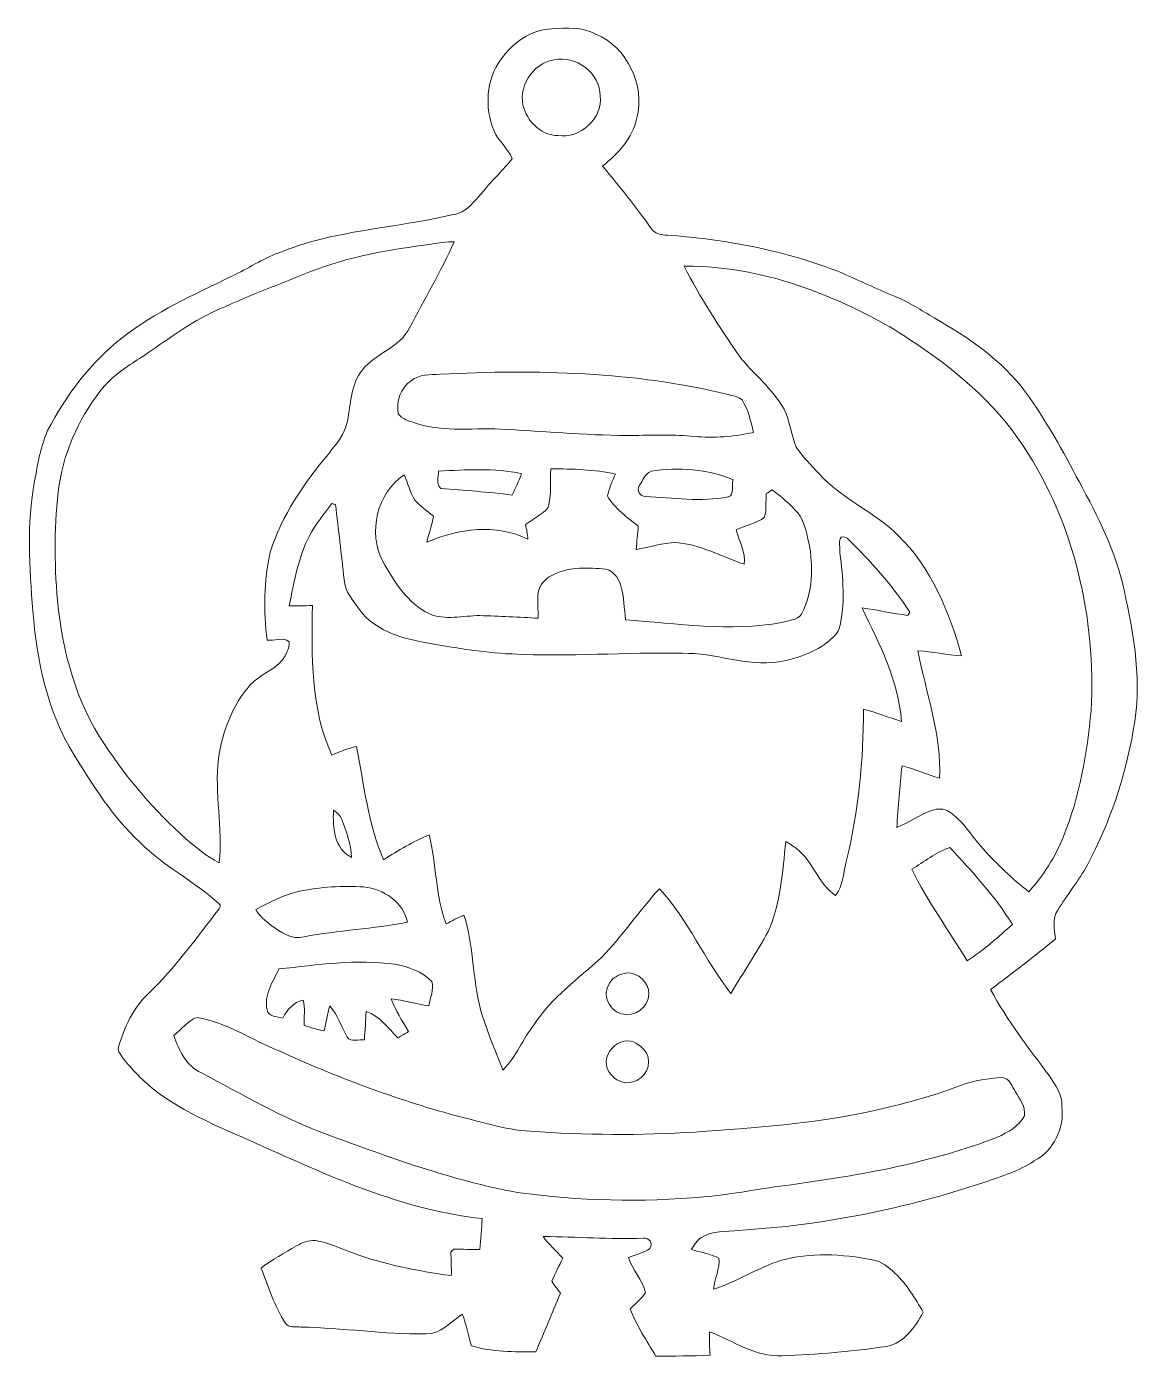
# Model space of a CAD drawing. Header units: centimetres. Extents: x -13.4 to 13.4, y -16 to 16.
import ezdxf

# ---------------------------------------------------------------- set-up
doc = ezdxf.new("R2010")
doc.units = ezdxf.units.CM
doc.header["$MEASUREMENT"] = 0
doc.layers.add('Layer 1', color=7, linetype='Continuous')

msp = doc.modelspace()

# ---------------------------------------------------------------- linework, layer by layer
at = {"layer": 'Layer 1', "color": 251, "lineweight": 9}
for points, knots in [([(-1.98604, 15.21272), (-1.70417, 15.61101), (-1.25967, 15.93557), (-0.75838, 15.95462), (-0.75838, 15.95462), (-0.40419, 15.96802), (-0.02001, 16.00577), (0.30243, 15.82409), (0.30243, 15.82409), (1.05843, 15.50024), (1.48776, 14.60418), (1.28527, 13.80832), (1.28527, 13.80832), (1.1939, 13.32183), (0.8323, 12.95389), (0.464, 12.64979), (0.464, 12.64979), (0.86652, 12.1619), (1.26974, 11.6733), (1.63205, 11.15402), (1.63205, 11.15402), (1.7146, 11.01961), (1.88287, 10.99103), (2.02857, 10.99138), (2.02857, 10.99138), (3.24424, 10.89684), (4.45815, 10.69399), (5.61597, 10.30417), (5.61597, 10.30417), (6.26684, 10.09745), (6.86974, 9.76972), (7.50192, 9.51536), (7.50192, 9.51536), (7.83635, 9.38695), (8.12986, 9.17775), (8.4403, 9.00242), (8.4403, 9.00242), (9.25804, 8.52864), (10.0712, 7.98748), (10.63882, 7.21631), (10.63882, 7.21631), (11.12953, 6.53192), (11.5444, 5.79673), (11.9321, 5.0499), (11.9321, 5.0499), (12.38083, 4.22758), (12.80805, 3.37738), (13.00737, 2.45522), (13.00737, 2.45522), (13.25325, 1.35279), (13.44834, 0.20731), (13.22997, -0.91734), (13.22997, -0.91734), (13.02959, -2.04376), (12.66976, -3.14443), (12.12472, -4.15196), (12.12472, -4.15196), (11.91975, -4.53613), (11.63647, -4.86987), (11.41528, -5.24346), (11.41528, -5.24346), (11.27029, -5.44701), (11.33167, -5.71089), (11.3613, -5.93949), (11.3613, -5.93949), (10.8459, -6.34977), (10.32943, -6.75864), (9.79815, -7.14881), (9.79815, -7.14881), (10.18938, -7.88822), (10.70267, -8.55568), (11.20749, -9.21996), (11.20749, -9.21996), (11.35531, -9.44434), (11.53029, -9.68493), (11.51441, -9.96892), (11.51441, -9.96892), (11.57474, -10.48574), (11.31086, -11.03007), (10.84731, -11.2749), (10.84731, -11.2749), (10.48218, -11.5102), (10.06661, -11.64426), (9.6588, -11.78255), (9.6588, -11.78255), (7.74745, -12.42425), (5.75355, -12.8243), (3.74025, -12.94319), (3.74025, -12.94319), (3.44074, -12.97882), (3.10913, -12.94601), (2.84102, -13.11181), (2.84102, -13.11181), (2.73236, -13.18096), (2.66886, -13.29773), (2.59513, -13.39968), (2.59513, -13.39968), (2.81456, -13.47271), (3.05057, -13.50834), (3.26117, -13.60888), (3.26117, -13.60888), (3.29328, -13.86182), (3.15005, -14.10524), (3.13488, -14.35853), (3.13488, -14.35853), (3.6898, -14.17756), (4.1858, -13.85159), (4.74072, -13.66956), (4.74072, -13.66956), (5.45792, -13.47412), (6.2238, -13.50446), (6.94664, -13.65439), (6.94664, -13.65439), (7.17242, -13.67837), (7.34458, -13.83501), (7.50439, -13.98141), (7.50439, -13.98141), (7.78026, -14.24846), (7.98205, -14.57866), (8.17607, -14.9071), (8.17607, -14.9071), (7.9891, -15.26552), (7.72452, -15.63911), (7.30436, -15.73366), (7.30436, -15.73366), (6.46828, -15.85642), (5.62373, -15.93157), (4.77918, -15.95944), (4.77918, -15.95944), (4.13994, -15.99824), (3.60901, -15.59502), (3.03681, -15.38229), (3.03681, -15.38229), (3.02481, -15.56997), (3.04139, -15.75588), (3.04951, -15.94427), (3.04951, -15.94427), (2.61453, -15.96931), (2.17885, -15.96542), (1.74388, -15.9672), (1.74388, -15.9672), (1.52269, -15.59925), (1.28068, -15.23659), (1.1304, -14.83196), (1.1304, -14.83196), (1.25599, -14.70566), (1.39533, -14.5896), (1.49905, -14.44355), (1.49905, -14.44355), (1.42955, -14.13487), (1.17449, -13.9038), (1.08771, -13.599), (1.08771, -13.599), (1.26092, -13.53197), (1.44437, -13.48117), (1.60347, -13.38275), (1.60347, -13.38275), (1.68779, -13.22788), (1.58054, -13.12734), (1.44931, -13.13157), (1.44931, -13.13157), (0.64321, -13.15803), (-0.16183, -13.10335), (-0.96757, -13.08924), (-0.96757, -13.08924), (-0.83387, -13.28221), (-0.65536, -13.43849), (-0.49344, -13.60817), (-0.49344, -13.60817), (-0.57846, -13.79514), (-0.68394, -13.97259), (-0.75414, -14.16662), (-0.75414, -14.16662), (-0.69629, -14.26963), (-0.61903, -14.36171), (-0.54706, -14.4559), (-0.54706, -14.4559), (-0.75344, -14.92192), (-0.93582, -15.39817), (-1.14467, -15.86276), (-1.14467, -15.86276), (-1.6629, -15.86876), (-2.19101, -15.86454), (-2.69371, -15.72272), (-2.69371, -15.72272), (-2.76392, -15.4659), (-2.8186, -15.20555), (-2.91103, -14.95614), (-2.91103, -14.95614), (-3.19148, -15.13429), (-3.43102, -15.44897), (-3.79121, -15.43556), (-3.79121, -15.43556), (-4.7938, -15.44614), (-5.78934, -15.28669), (-6.79158, -15.2694), (-6.79158, -15.2694), (-6.90447, -15.23801), (-7.08933, -15.30539), (-7.16623, -15.17874), (-7.16623, -15.17874), (-7.42835, -14.76775), (-7.57828, -14.30032), (-7.75325, -13.84877), (-7.75325, -13.84877), (-7.48232, -13.65015), (-7.19163, -13.48011), (-6.89812, -13.31748), (-6.89812, -13.31748), (-6.76018, -13.23811), (-6.60637, -13.17743), (-6.44339, -13.19013), (-6.44339, -13.19013), (-6.13577, -13.23105), (-5.86025, -13.37675), (-5.57062, -13.47729), (-5.57062, -13.47729), (-4.80156, -13.76798), (-3.98806, -13.91862), (-3.17667, -14.03256), (-3.17667, -14.03256), (-3.16891, -13.84418), (-3.18266, -13.65439), (-3.18796, -13.46741), (-3.18796, -13.46741), (-3.16361, -13.44272), (-3.13892, -13.41873), (-3.11458, -13.39474), (-3.11458, -13.39474), (-2.90573, -13.39509), (-2.69618, -13.40709), (-2.48699, -13.40074), (-2.48699, -13.40074), (-2.46547, -13.15309), (-2.43725, -12.90614), (-2.43583, -12.65779), (-2.43583, -12.65779), (-4.2163, -12.47117), (-5.87506, -11.74692), (-7.49079, -11.01984), (-7.49079, -11.01984), (-8.42671, -10.58734), (-9.41519, -10.23491), (-10.25092, -9.61684), (-10.25092, -9.61684), (-10.57477, -9.36708), (-10.86899, -9.07674), (-11.11276, -8.7483), (-11.11276, -8.7483), (-11.15262, -8.68586), (-11.2066, -8.61424), (-11.18437, -8.53629), (-11.18437, -8.53629), (-11.04044, -8.06462), (-10.83159, -7.58978), (-10.46188, -7.25041), (-10.46188, -7.25041), (-9.82653, -6.63023), (-9.29807, -5.91479), (-8.76361, -5.20889), (-8.76361, -5.20889), (-8.73856, -5.17819), (-8.72057, -5.12104), (-8.75761, -5.09282), (-8.75761, -5.09282), (-9.35557, -4.5506), (-10.0957, -4.18759), (-10.66473, -3.6108), (-10.66473, -3.6108), (-11.31666, -3.00791), (-11.7908, -2.24767), (-12.25646, -1.49978), (-12.25646, -1.49978), (-12.89358, -0.46297), (-13.15428, 0.75553), (-13.23895, 1.9571), (-13.23895, 1.9571), (-13.3275, 2.99321), (-13.39205, 4.04766), (-13.19838, 5.07565), (-13.19838, 5.07565), (-13.12359, 5.48629), (-13.05938, 5.90645), (-12.88617, 6.28992), (-12.88617, 6.28992), (-12.44379, 7.14011), (-11.85359, 7.92398), (-11.09653, 8.51876), (-11.09653, 8.51876), (-10.29925, 9.15235), (-9.36051, 9.55804), (-8.45493, 10.00642), (-8.45493, 10.00642), (-8.07146, 10.18069), (-7.7208, 10.422), (-7.32428, 10.5684), (-7.32428, 10.5684), (-5.99677, 11.11239), (-4.54192, 11.15155), (-3.15973, 11.48139), (-3.15973, 11.48139), (-2.80943, 11.51561), (-2.60834, 11.81971), (-2.39562, 12.05854), (-2.39562, 12.05854), (-2.17866, 12.32559), (-1.92642, 12.5623), (-1.70876, 12.82865), (-1.70876, 12.82865), (-1.816, 13.07912), (-2.04813, 13.25763), (-2.15396, 13.51163), (-2.15396, 13.51163), (-2.37939, 14.05843), (-2.33776, 14.72765), (-1.98604, 15.21272), (-1.98604, 15.21272), (-1.98604, 15.21272), (-1.98604, 15.21272), (-1.98604, 15.21272)], [0, 0, 0, 0, 0.01234568, 0.01234568, 0.01234568, 0.01234568, 0.02469136, 0.02469136, 0.02469136, 0.02469136, 0.03703704, 0.03703704, 0.03703704, 0.03703704, 0.04938272, 0.04938272, 0.04938272, 0.04938272, 0.0617284, 0.0617284, 0.0617284, 0.0617284, 0.07407407, 0.07407407, 0.07407407, 0.07407407, 0.08641975, 0.08641975, 0.08641975, 0.08641975, 0.09876543, 0.09876543, 0.09876543, 0.09876543, 0.11111111, 0.11111111, 0.11111111, 0.11111111, 0.12345679, 0.12345679, 0.12345679, 0.12345679, 0.13580247, 0.13580247, 0.13580247, 0.13580247, 0.14814815, 0.14814815, 0.14814815, 0.14814815, 0.16049383, 0.16049383, 0.16049383, 0.16049383, 0.17283951, 0.17283951, 0.17283951, 0.17283951, 0.18518519, 0.18518519, 0.18518519, 0.18518519, 0.19753086, 0.19753086, 0.19753086, 0.19753086, 0.20987654, 0.20987654, 0.20987654, 0.20987654, 0.22222222, 0.22222222, 0.22222222, 0.22222222, 0.2345679, 0.2345679, 0.2345679, 0.2345679, 0.24691358, 0.24691358, 0.24691358, 0.24691358, 0.25925926, 0.25925926, 0.25925926, 0.25925926, 0.27160494, 0.27160494, 0.27160494, 0.27160494, 0.28395062, 0.28395062, 0.28395062, 0.28395062, 0.2962963, 0.2962963, 0.2962963, 0.2962963, 0.30864198, 0.30864198, 0.30864198, 0.30864198, 0.32098765, 0.32098765, 0.32098765, 0.32098765, 0.33333333, 0.33333333, 0.33333333, 0.33333333, 0.34567901, 0.34567901, 0.34567901, 0.34567901, 0.35802469, 0.35802469, 0.35802469, 0.35802469, 0.37037037, 0.37037037, 0.37037037, 0.37037037, 0.38271605, 0.38271605, 0.38271605, 0.38271605, 0.39506173, 0.39506173, 0.39506173, 0.39506173, 0.40740741, 0.40740741, 0.40740741, 0.40740741, 0.41975309, 0.41975309, 0.41975309, 0.41975309, 0.43209877, 0.43209877, 0.43209877, 0.43209877, 0.44444444, 0.44444444, 0.44444444, 0.44444444, 0.45679012, 0.45679012, 0.45679012, 0.45679012, 0.4691358, 0.4691358, 0.4691358, 0.4691358, 0.48148148, 0.48148148, 0.48148148, 0.48148148, 0.49382716, 0.49382716, 0.49382716, 0.49382716, 0.50617284, 0.50617284, 0.50617284, 0.50617284, 0.51851852, 0.51851852, 0.51851852, 0.51851852, 0.5308642, 0.5308642, 0.5308642, 0.5308642, 0.54320988, 0.54320988, 0.54320988, 0.54320988, 0.55555556, 0.55555556, 0.55555556, 0.55555556, 0.56790123, 0.56790123, 0.56790123, 0.56790123, 0.58024691, 0.58024691, 0.58024691, 0.58024691, 0.59259259, 0.59259259, 0.59259259, 0.59259259, 0.60493827, 0.60493827, 0.60493827, 0.60493827, 0.61728395, 0.61728395, 0.61728395, 0.61728395, 0.62962963, 0.62962963, 0.62962963, 0.62962963, 0.64197531, 0.64197531, 0.64197531, 0.64197531, 0.65432099, 0.65432099, 0.65432099, 0.65432099, 0.66666667, 0.66666667, 0.66666667, 0.66666667, 0.67901235, 0.67901235, 0.67901235, 0.67901235, 0.69135802, 0.69135802, 0.69135802, 0.69135802, 0.7037037, 0.7037037, 0.7037037, 0.7037037, 0.71604938, 0.71604938, 0.71604938, 0.71604938, 0.72839506, 0.72839506, 0.72839506, 0.72839506, 0.74074074, 0.74074074, 0.74074074, 0.74074074, 0.75308642, 0.75308642, 0.75308642, 0.75308642, 0.7654321, 0.7654321, 0.7654321, 0.7654321, 0.77777778, 0.77777778, 0.77777778, 0.77777778, 0.79012346, 0.79012346, 0.79012346, 0.79012346, 0.80246914, 0.80246914, 0.80246914, 0.80246914, 0.81481481, 0.81481481, 0.81481481, 0.81481481, 0.82716049, 0.82716049, 0.82716049, 0.82716049, 0.83950617, 0.83950617, 0.83950617, 0.83950617, 0.85185185, 0.85185185, 0.85185185, 0.85185185, 0.86419753, 0.86419753, 0.86419753, 0.86419753, 0.87654321, 0.87654321, 0.87654321, 0.87654321, 0.88888889, 0.88888889, 0.88888889, 0.88888889, 0.90123457, 0.90123457, 0.90123457, 0.90123457, 0.91358025, 0.91358025, 0.91358025, 0.91358025, 0.92592593, 0.92592593, 0.92592593, 0.92592593, 0.9382716, 0.9382716, 0.9382716, 0.9382716, 0.95061728, 0.95061728, 0.95061728, 0.95061728, 0.96296296, 0.96296296, 0.96296296, 0.96296296, 0.97530864, 0.97530864, 0.97530864, 0.97530864, 1, 1, 1, 1]), ([(-0.70863, 15.20355), (-1.22933, 15.12735), (-1.59763, 14.52728), (-1.42689, 14.02457), (-1.42689, 14.02457), (-1.30342, 13.69049), (-0.99403, 13.38145), (-0.61691, 13.3878), (-0.61691, 13.3878), (-0.08669, 13.30032), (0.47811, 13.79385), (0.40297, 14.33713), (0.40297, 14.33713), (0.40579, 14.88429), (-0.17523, 15.33373), (-0.70863, 15.20355), (-0.70863, 15.20355), (-0.70863, 15.20355), (-0.70863, 15.20355), (-0.70863, 15.20355)], [0, 0, 0, 0, 0.16666667, 0.16666667, 0.16666667, 0.16666667, 0.33333333, 0.33333333, 0.33333333, 0.33333333, 0.5, 0.5, 0.5, 0.5, 0.66666667, 0.66666667, 0.66666667, 0.66666667, 1, 1, 1, 1]), ([(-3.6508, 10.7769), (-4.64422, 10.64108), (-5.64682, 10.48303), (-6.58238, 10.10662), (-6.58238, 10.10662), (-7.41917, 9.75984), (-8.27572, 9.45856), (-9.0864, 9.0518), (-9.0864, 9.0518), (-9.6512, 8.76818), (-10.14368, 8.36601), (-10.67425, 8.02664), (-10.67425, 8.02664), (-10.97623, 7.82979), (-11.28597, 7.63294), (-11.52304, 7.35707), (-11.52304, 7.35707), (-12.0896, 6.68397), (-12.47095, 5.85882), (-12.60924, 4.98957), (-12.60924, 4.98957), (-12.73024, 4.06565), (-12.73165, 3.12973), (-12.64946, 2.20263), (-12.64946, 2.20263), (-12.53304, 0.98871), (-12.20672, -0.23401), (-11.5181, -1.25425), (-11.5181, -1.25425), (-10.96424, -2.09033), (-10.30913, -2.8608), (-9.55948, -3.5279), (-9.55948, -3.5279), (-9.30689, -3.73604), (-9.05677, -3.95476), (-8.7629, -4.10293), (-8.7629, -4.10293), (-8.66307, -3.26931), (-8.88108, -2.4357), (-8.77525, -1.60209), (-8.77525, -1.60209), (-8.68494, -0.9558), (-8.4447, -0.31727), (-8.01113, 0.17803), (-8.01113, 0.17803), (-7.78395, 0.41686), (-7.44845, 0.52058), (-7.23467, 0.77634), (-7.23467, 0.77634), (-7.15212, 0.90581), (-7.0671, 1.0508), (-7.07416, 1.20991), (-7.07416, 1.20991), (-7.22021, 1.33797), (-7.43822, 1.22754), (-7.6072, 1.25294), (-7.6072, 1.25294), (-7.69822, 1.95569), (-7.68623, 2.67641), (-7.53171, 3.36927), (-7.53171, 3.36927), (-7.25478, 4.25474), (-6.7108, 5.02662), (-6.12554, 5.73535), (-6.12554, 5.73535), (-5.94033, 5.9703), (-5.72513, 6.2123), (-5.6768, 6.51852), (-5.6768, 6.51852), (-5.58402, 6.93303), (-5.60166, 7.40363), (-5.31591, 7.74795), (-5.31591, 7.74795), (-4.99735, 8.15364), (-4.41245, 8.27993), (-4.17997, 8.76323), (-4.17997, 8.76323), (-3.82331, 9.45222), (-3.42185, 10.11897), (-3.10788, 10.82981), (-3.10788, 10.82981), (-3.29061, 10.83228), (-3.47088, 10.80124), (-3.6508, 10.7769), (-3.6508, 10.7769), (-3.6508, 10.7769), (-3.6508, 10.7769), (-3.6508, 10.7769)], [0, 0, 0, 0, 0.04347826, 0.04347826, 0.04347826, 0.04347826, 0.08695652, 0.08695652, 0.08695652, 0.08695652, 0.13043478, 0.13043478, 0.13043478, 0.13043478, 0.17391304, 0.17391304, 0.17391304, 0.17391304, 0.2173913, 0.2173913, 0.2173913, 0.2173913, 0.26086957, 0.26086957, 0.26086957, 0.26086957, 0.30434783, 0.30434783, 0.30434783, 0.30434783, 0.34782609, 0.34782609, 0.34782609, 0.34782609, 0.39130435, 0.39130435, 0.39130435, 0.39130435, 0.43478261, 0.43478261, 0.43478261, 0.43478261, 0.47826087, 0.47826087, 0.47826087, 0.47826087, 0.52173913, 0.52173913, 0.52173913, 0.52173913, 0.56521739, 0.56521739, 0.56521739, 0.56521739, 0.60869565, 0.60869565, 0.60869565, 0.60869565, 0.65217391, 0.65217391, 0.65217391, 0.65217391, 0.69565217, 0.69565217, 0.69565217, 0.69565217, 0.73913043, 0.73913043, 0.73913043, 0.73913043, 0.7826087, 0.7826087, 0.7826087, 0.7826087, 0.82608696, 0.82608696, 0.82608696, 0.82608696, 0.86956522, 0.86956522, 0.86956522, 0.86956522, 0.91304348, 0.91304348, 0.91304348, 0.91304348, 1, 1, 1, 1]), ([(2.42685, 10.24455), (2.8075, 9.49066), (3.27282, 8.78228), (3.74695, 8.0845), (3.74695, 8.0845), (4.09549, 7.64776), (4.5541, 7.29745), (4.82751, 6.8018), (4.82751, 6.8018), (4.97074, 6.51393), (5.00213, 6.18585), (5.11996, 5.88881), (5.11996, 5.88881), (5.27977, 5.65562), (5.4865, 5.45912), (5.67206, 5.24675), (5.67206, 5.24675), (6.21886, 4.64491), (7.00556, 4.33941), (7.57635, 3.76473), (7.57635, 3.76473), (8.37187, 2.98897), (8.80614, 1.92817), (9.09718, 0.87441), (9.09718, 0.87441), (8.7451, 0.8857), (8.40185, 0.98801), (8.04907, 0.99118), (8.04907, 0.99118), (8.24134, -0.02411), (8.62728, -1.02388), (8.56554, -2.07234), (8.56554, -2.07234), (8.26145, -1.98485), (7.97358, -1.85044), (7.66737, -1.7693), (7.66737, -1.7693), (7.60951, -2.26319), (7.57953, -2.7599), (7.53825, -3.25556), (7.53825, -3.25556), (7.83212, -3.14443), (8.08612, -2.95005), (8.38351, -2.84563), (8.38351, -2.84563), (8.51615, -2.79271), (8.67984, -2.79448), (8.80049, -2.87703), (8.80049, -2.87703), (9.14445, -3.09822), (9.33883, -3.46758), (9.60976, -3.76214), (9.60976, -3.76214), (9.94914, -4.13679), (10.31708, -4.48675), (10.71572, -4.79825), (10.71572, -4.79825), (11.06991, -4.4116), (11.35072, -3.96005), (11.54722, -3.47463), (11.54722, -3.47463), (11.93915, -2.50908), (12.12225, -1.47262), (12.21362, -0.43863), (12.21362, -0.43863), (12.33215, 1.77648), (11.81956, 4.06283), (10.58025, 5.92056), (10.58025, 5.92056), (9.88775, 6.97572), (8.89821, 7.80016), (7.8494, 8.48348), (7.8494, 8.48348), (7.22534, 8.90012), (6.55294, 9.23949), (5.85974, 9.52489), (5.85974, 9.52489), (4.77389, 9.97574), (3.60619, 10.2502), (2.42685, 10.24455), (2.42685, 10.24455), (2.42685, 10.24455), (2.42685, 10.24455), (2.42685, 10.24455)], [0, 0, 0, 0, 0.04545455, 0.04545455, 0.04545455, 0.04545455, 0.09090909, 0.09090909, 0.09090909, 0.09090909, 0.13636364, 0.13636364, 0.13636364, 0.13636364, 0.18181818, 0.18181818, 0.18181818, 0.18181818, 0.22727273, 0.22727273, 0.22727273, 0.22727273, 0.27272727, 0.27272727, 0.27272727, 0.27272727, 0.31818182, 0.31818182, 0.31818182, 0.31818182, 0.36363636, 0.36363636, 0.36363636, 0.36363636, 0.40909091, 0.40909091, 0.40909091, 0.40909091, 0.45454545, 0.45454545, 0.45454545, 0.45454545, 0.5, 0.5, 0.5, 0.5, 0.54545455, 0.54545455, 0.54545455, 0.54545455, 0.59090909, 0.59090909, 0.59090909, 0.59090909, 0.63636364, 0.63636364, 0.63636364, 0.63636364, 0.68181818, 0.68181818, 0.68181818, 0.68181818, 0.72727273, 0.72727273, 0.72727273, 0.72727273, 0.77272727, 0.77272727, 0.77272727, 0.77272727, 0.81818182, 0.81818182, 0.81818182, 0.81818182, 0.86363636, 0.86363636, 0.86363636, 0.86363636, 0.90909091, 0.90909091, 0.90909091, 0.90909091, 1, 1, 1, 1]), ([(-3.44548, 7.64846), (-3.68114, 7.62412), (-3.94608, 7.65023), (-4.14257, 7.48971), (-4.14257, 7.48971), (-4.39728, 7.32426), (-4.49817, 6.98665), (-4.45513, 6.69667), (-4.45513, 6.69667), (-4.36024, 6.56085), (-4.18702, 6.51957), (-4.03921, 6.47124), (-4.03921, 6.47124), (-3.33401, 6.23806), (-2.58012, 6.36894), (-1.8534, 6.31814), (-1.8534, 6.31814), (-0.81941, 6.26205), (0.21353, 6.16503), (1.25034, 6.17315), (1.25034, 6.17315), (1.72095, 6.19079), (2.19261, 6.18867), (2.66286, 6.15198), (2.66286, 6.15198), (3.13947, 6.10188), (3.62277, 6.14528), (4.08985, 6.24829), (4.08985, 6.24829), (4.02423, 6.51534), (3.97273, 6.79439), (3.81751, 7.02687), (3.81751, 7.02687), (3.73249, 7.11436), (3.59843, 7.1193), (3.48766, 7.1574), (3.48766, 7.1574), (1.22494, 7.71337), (-1.1295, 7.75853), (-3.44548, 7.64846), (-3.44548, 7.64846), (-3.44548, 7.64846), (-3.44548, 7.64846), (-3.44548, 7.64846)], [0, 0, 0, 0, 0.08333333, 0.08333333, 0.08333333, 0.08333333, 0.16666667, 0.16666667, 0.16666667, 0.16666667, 0.25, 0.25, 0.25, 0.25, 0.33333333, 0.33333333, 0.33333333, 0.33333333, 0.41666667, 0.41666667, 0.41666667, 0.41666667, 0.5, 0.5, 0.5, 0.5, 0.58333333, 0.58333333, 0.58333333, 0.58333333, 0.66666667, 0.66666667, 0.66666667, 0.66666667, 0.75, 0.75, 0.75, 0.75, 0.83333333, 0.83333333, 0.83333333, 0.83333333, 1, 1, 1, 1]), ([(-0.78272, 5.36987), (-0.80812, 5.0619), (-0.75696, 4.7384), (-0.84622, 4.43924), (-0.84622, 4.43924), (-0.99791, 4.27026), (-1.20393, 4.16161), (-1.3902, 4.03567), (-1.3902, 4.03567), (-1.36339, 3.91784), (-1.34222, 3.79895), (-1.33552, 3.67795), (-1.33552, 3.67795), (-2.09576, 4.06318), (-3.00875, 3.93054), (-3.76722, 3.60775), (-3.76722, 3.60775), (-3.71324, 3.81624), (-3.64269, 4.0205), (-3.60741, 4.23357), (-3.60741, 4.23357), (-3.7591, 4.3581), (-3.92244, 4.4731), (-4.05367, 4.61951), (-4.05367, 4.61951), (-4.16797, 4.80824), (-4.22406, 5.02521), (-4.30908, 5.2277), (-4.30908, 5.2277), (-4.96066, 4.78743), (-5.18962, 3.84023), (-4.82661, 3.1449), (-4.82661, 3.1449), (-4.55074, 2.65982), (-4.23359, 2.15042), (-3.71924, 1.88937), (-3.71924, 1.88937), (-3.32801, 1.71298), (-2.89621, 1.84245), (-2.48805, 1.84139), (-2.48805, 1.84139), (-2.01956, 1.82834), (-1.55142, 1.80152), (-1.08328, 1.77859), (-1.08328, 1.77859), (-1.0921, 1.98285), (-1.10692, 2.18817), (-1.08928, 2.39243), (-1.08928, 2.39243), (-1.05577, 2.57129), (-0.92665, 2.73073), (-0.76049, 2.80447), (-0.76049, 2.80447), (-0.39008, 3.00979), (0.04807, 3.00344), (0.45694, 2.96287), (0.45694, 2.96287), (0.69613, 2.97804), (0.83794, 2.75685), (0.90356, 2.55929), (0.90356, 2.55929), (0.97976, 2.29187), (0.9847, 2.01143), (1.01327, 1.73626), (1.01327, 1.73626), (2.26352, 1.66147), (3.52999, 1.43993), (4.77565, 1.67699), (4.77565, 1.67699), (4.92946, 1.73026), (5.15065, 1.71545), (5.2452, 1.87667), (5.2452, 1.87667), (5.53306, 2.39454), (5.53024, 3.02143), (5.42758, 3.59011), (5.42758, 3.59011), (5.36232, 3.83529), (5.3221, 4.10587), (5.15912, 4.31048), (5.15912, 4.31048), (4.97426, 4.51721), (4.76754, 4.70383), (4.54105, 4.86363), (4.54105, 4.86363), (4.49449, 4.83435), (4.44792, 4.80472), (4.4017, 4.77544), (4.4017, 4.77544), (4.3816, 4.58881), (4.41476, 4.38104), (4.35972, 4.20465), (4.35972, 4.20465), (4.16076, 4.05577), (3.90041, 4.01556), (3.68027, 3.90196), (3.68027, 3.90196), (3.74166, 3.62962), (3.91099, 3.36257), (3.86866, 3.07787), (3.86866, 3.07787), (3.32785, 3.25673), (2.81456, 3.55483), (2.23459, 3.59752), (2.23459, 3.59752), (1.90686, 3.59364), (1.59606, 3.48004), (1.27468, 3.43171), (1.27468, 3.43171), (1.28421, 3.62009), (1.30679, 3.80742), (1.32125, 3.9951), (1.32125, 3.9951), (1.05067, 4.20817), (0.76069, 4.41067), (0.58183, 4.713), (0.58183, 4.713), (0.60511, 4.90103), (0.70459, 5.06895), (0.77092, 5.24428), (0.77092, 5.24428), (0.26151, 5.35682), (-0.26343, 5.37022), (-0.78272, 5.36987), (-0.78272, 5.36987), (-0.78272, 5.36987), (-0.78272, 5.36987), (-0.78272, 5.36987)], [0, 0, 0, 0, 0.03030303, 0.03030303, 0.03030303, 0.03030303, 0.06060606, 0.06060606, 0.06060606, 0.06060606, 0.09090909, 0.09090909, 0.09090909, 0.09090909, 0.12121212, 0.12121212, 0.12121212, 0.12121212, 0.15151515, 0.15151515, 0.15151515, 0.15151515, 0.18181818, 0.18181818, 0.18181818, 0.18181818, 0.21212121, 0.21212121, 0.21212121, 0.21212121, 0.24242424, 0.24242424, 0.24242424, 0.24242424, 0.27272727, 0.27272727, 0.27272727, 0.27272727, 0.3030303, 0.3030303, 0.3030303, 0.3030303, 0.33333333, 0.33333333, 0.33333333, 0.33333333, 0.36363636, 0.36363636, 0.36363636, 0.36363636, 0.39393939, 0.39393939, 0.39393939, 0.39393939, 0.42424242, 0.42424242, 0.42424242, 0.42424242, 0.45454545, 0.45454545, 0.45454545, 0.45454545, 0.48484848, 0.48484848, 0.48484848, 0.48484848, 0.51515152, 0.51515152, 0.51515152, 0.51515152, 0.54545455, 0.54545455, 0.54545455, 0.54545455, 0.57575758, 0.57575758, 0.57575758, 0.57575758, 0.60606061, 0.60606061, 0.60606061, 0.60606061, 0.63636364, 0.63636364, 0.63636364, 0.63636364, 0.66666667, 0.66666667, 0.66666667, 0.66666667, 0.6969697, 0.6969697, 0.6969697, 0.6969697, 0.72727273, 0.72727273, 0.72727273, 0.72727273, 0.75757576, 0.75757576, 0.75757576, 0.75757576, 0.78787879, 0.78787879, 0.78787879, 0.78787879, 0.81818182, 0.81818182, 0.81818182, 0.81818182, 0.84848485, 0.84848485, 0.84848485, 0.84848485, 0.87878788, 0.87878788, 0.87878788, 0.87878788, 0.90909091, 0.90909091, 0.90909091, 0.90909091, 0.93939394, 0.93939394, 0.93939394, 0.93939394, 1, 1, 1, 1]), ([(-3.48464, 5.31448), (-3.48535, 5.18114), (-3.54461, 5.0005), (-3.42855, 4.90138), (-3.42855, 4.90138), (-2.85811, 4.83894), (-2.28026, 4.82764), (-1.71123, 4.73699), (-1.71123, 4.73699), (-1.63256, 4.90773), (-1.55424, 5.07883), (-1.48545, 5.25381), (-1.48545, 5.25381), (-2.14126, 5.39845), (-2.82036, 5.34587), (-3.48464, 5.31448), (-3.48464, 5.31448), (-3.48464, 5.31448), (-3.48464, 5.31448), (-3.48464, 5.31448)], [0, 0, 0, 0, 0.16666667, 0.16666667, 0.16666667, 0.16666667, 0.33333333, 0.33333333, 0.33333333, 0.33333333, 0.5, 0.5, 0.5, 0.5, 0.66666667, 0.66666667, 0.66666667, 0.66666667, 1, 1, 1, 1]), ([(1.62852, 5.31483), (1.48811, 5.24886), (1.42885, 5.08482), (1.34559, 4.96524), (1.34559, 4.96524), (1.27997, 4.85692), (1.36147, 4.69183), (1.49658, 4.70735), (1.49658, 4.70735), (2.15698, 4.67348), (2.83008, 4.56483), (3.48554, 4.69959), (3.48554, 4.69959), (3.65699, 4.74228), (3.54163, 4.99309), (3.60795, 5.10352), (3.60795, 5.10352), (2.98742, 5.37163), (2.29033, 5.41538), (1.62852, 5.31483), (1.62852, 5.31483), (1.62852, 5.31483), (1.62852, 5.31483), (1.62852, 5.31483)], [0, 0, 0, 0, 0.14285714, 0.14285714, 0.14285714, 0.14285714, 0.28571429, 0.28571429, 0.28571429, 0.28571429, 0.42857143, 0.42857143, 0.42857143, 0.42857143, 0.57142857, 0.57142857, 0.57142857, 0.57142857, 0.71428571, 0.71428571, 0.71428571, 0.71428571, 1, 1, 1, 1]), ([(-6.04757, 4.53344), (-6.24407, 4.28896), (-6.43492, 4.03778), (-6.58768, 3.76297), (-6.58768, 3.76297), (-6.85649, 3.23839), (-6.95739, 2.65101), (-7.07521, 2.07916), (-7.07521, 2.07916), (-6.88965, 2.07457), (-6.70445, 2.07951), (-6.51888, 2.08128), (-6.51888, 2.08128), (-6.5337, 0.87724), (-6.56369, -0.39206), (-6.05216, -1.51283), (-6.05216, -1.51283), (-5.85778, -1.43522), (-5.66551, -1.34914), (-5.45949, -1.3054), (-5.45949, -1.3054), (-5.2757, -2.2198), (-5.17762, -3.16454), (-4.8058, -4.02884), (-4.8058, -4.02884), (-4.44773, -3.81365), (-4.0953, -3.58611), (-3.70513, -3.43124), (-3.70513, -3.43124), (-3.53297, -4.13644), (-3.55978, -4.88892), (-3.29943, -5.57295), (-3.29943, -5.57295), (-3.15832, -5.49922), (-3.01827, -5.42267), (-2.87151, -5.36058), (-2.87151, -5.36058), (-2.63268, -6.09612), (-2.66831, -6.88317), (-2.47393, -7.62788), (-2.47393, -7.62788), (-2.3293, -8.12671), (-2.12468, -8.60472), (-1.93489, -9.08731), (-1.93489, -9.08731), (-1.61563, -8.77758), (-1.46287, -8.3352), (-1.18065, -7.9937), (-1.18065, -7.9937), (-0.7619, -7.33931), (-0.11808, -6.89128), (0.44319, -6.3727), (0.44319, -6.3727), (0.94625, -5.86047), (1.34383, -5.25686), (1.82995, -4.72945), (1.82995, -4.72945), (2.52563, -5.47911), (2.91969, -6.44643), (3.54869, -7.24406), (3.54869, -7.24406), (3.84291, -6.74523), (4.17734, -6.26934), (4.44439, -5.75499), (4.44439, -5.75499), (4.74884, -5.07412), (4.78905, -4.31953), (4.87125, -3.58928), (4.87125, -3.58928), (4.95945, -3.64361), (5.04658, -3.6997), (5.1309, -3.76179), (5.1309, -3.76179), (5.52389, -4.06588), (5.64983, -4.61022), (6.0654, -4.89032), (6.0654, -4.89032), (6.25485, -4.65044), (6.25202, -4.32517), (6.33316, -4.0419), (6.33316, -4.0419), (6.61997, -2.85304), (6.74274, -1.62996), (6.73674, -0.40793), (6.73674, -0.40793), (7.04965, -0.48413), (7.34599, -0.61184), (7.65432, -0.70215), (7.65432, -0.70215), (7.5767, 0.27328), (7.12727, 1.16193), (6.70393, 2.0273), (6.70393, 2.0273), (7.07364, 1.97827), (7.43736, 1.89254), (7.80707, 1.84386), (7.80707, 1.84386), (7.81906, 1.86326), (7.84305, 1.90171), (7.85505, 1.92076), (7.85505, 1.92076), (7.43489, 2.57834), (6.89972, 3.15478), (6.34974, 3.703), (6.34974, 3.703), (6.0707, 3.84658), (6.1857, 3.47157), (6.173, 3.34669), (6.173, 3.34669), (6.24603, 2.74379), (6.30776, 2.12467), (6.15713, 1.52812), (6.15713, 1.52812), (6.13243, 1.44592), (6.06964, 1.38313), (6.01002, 1.32492), (6.01002, 1.32492), (5.66077, 0.98025), (5.17852, 0.81232), (4.70404, 0.72801), (4.70404, 0.72801), (3.91805, 0.61195), (3.16346, 0.95449), (2.38099, 0.93368), (2.38099, 0.93368), (1.01433, 0.96614), (-0.35162, 0.84549), (-1.71793, 0.91816), (-1.71793, 0.91816), (-2.45383, 0.95097), (-3.17949, 1.08396), (-3.9041, 1.20849), (-3.9041, 1.20849), (-4.44314, 1.32139), (-5.02769, 1.50343), (-5.36883, 1.96627), (-5.36883, 1.96627), (-5.52405, 2.19593), (-5.74665, 2.415), (-5.753, 2.71028), (-5.753, 2.71028), (-5.82321, 3.31141), (-5.88635, 3.91325), (-5.96361, 4.51368), (-5.96361, 4.51368), (-5.98478, 4.51862), (-6.02676, 4.52849), (-6.04757, 4.53344), (-6.04757, 4.53344), (-6.04757, 4.53344), (-6.04757, 4.53344), (-6.04757, 4.53344)], [0, 0, 0, 0, 0.02564103, 0.02564103, 0.02564103, 0.02564103, 0.05128205, 0.05128205, 0.05128205, 0.05128205, 0.07692308, 0.07692308, 0.07692308, 0.07692308, 0.1025641, 0.1025641, 0.1025641, 0.1025641, 0.12820513, 0.12820513, 0.12820513, 0.12820513, 0.15384615, 0.15384615, 0.15384615, 0.15384615, 0.17948718, 0.17948718, 0.17948718, 0.17948718, 0.20512821, 0.20512821, 0.20512821, 0.20512821, 0.23076923, 0.23076923, 0.23076923, 0.23076923, 0.25641026, 0.25641026, 0.25641026, 0.25641026, 0.28205128, 0.28205128, 0.28205128, 0.28205128, 0.30769231, 0.30769231, 0.30769231, 0.30769231, 0.33333333, 0.33333333, 0.33333333, 0.33333333, 0.35897436, 0.35897436, 0.35897436, 0.35897436, 0.38461538, 0.38461538, 0.38461538, 0.38461538, 0.41025641, 0.41025641, 0.41025641, 0.41025641, 0.43589744, 0.43589744, 0.43589744, 0.43589744, 0.46153846, 0.46153846, 0.46153846, 0.46153846, 0.48717949, 0.48717949, 0.48717949, 0.48717949, 0.51282051, 0.51282051, 0.51282051, 0.51282051, 0.53846154, 0.53846154, 0.53846154, 0.53846154, 0.56410256, 0.56410256, 0.56410256, 0.56410256, 0.58974359, 0.58974359, 0.58974359, 0.58974359, 0.61538462, 0.61538462, 0.61538462, 0.61538462, 0.64102564, 0.64102564, 0.64102564, 0.64102564, 0.66666667, 0.66666667, 0.66666667, 0.66666667, 0.69230769, 0.69230769, 0.69230769, 0.69230769, 0.71794872, 0.71794872, 0.71794872, 0.71794872, 0.74358974, 0.74358974, 0.74358974, 0.74358974, 0.76923077, 0.76923077, 0.76923077, 0.76923077, 0.79487179, 0.79487179, 0.79487179, 0.79487179, 0.82051282, 0.82051282, 0.82051282, 0.82051282, 0.84615385, 0.84615385, 0.84615385, 0.84615385, 0.87179487, 0.87179487, 0.87179487, 0.87179487, 0.8974359, 0.8974359, 0.8974359, 0.8974359, 0.92307692, 0.92307692, 0.92307692, 0.92307692, 0.94871795, 0.94871795, 0.94871795, 0.94871795, 1, 1, 1, 1]), ([(-6.00877, -2.84034), (-6.0317, -3.24885), (-5.99466, -3.7625), (-5.57803, -3.97381), (-5.57803, -3.97381), (-5.58226, -3.65737), (-5.69762, -3.35328), (-5.81051, -3.06223), (-5.81051, -3.06223), (-5.84649, -2.96522), (-5.92692, -2.89784), (-6.00877, -2.84034), (-6.00877, -2.84034), (-6.00877, -2.84034), (-6.00877, -2.84034), (-6.00877, -2.84034)], [0, 0, 0, 0, 0.2, 0.2, 0.2, 0.2, 0.4, 0.4, 0.4, 0.4, 0.6, 0.6, 0.6, 0.6, 1, 1, 1, 1]), ([(7.8995, -4.26027), (8.27979, -5.03038), (8.78532, -5.72853), (9.23547, -6.45807), (9.23547, -6.45807), (9.6274, -6.2076), (9.97348, -5.89292), (10.32237, -5.58706), (10.32237, -5.58706), (9.90045, -4.90691), (9.35788, -4.31565), (8.81249, -3.73463), (8.81249, -3.73463), (8.48017, -3.85598), (8.199, -4.07822), (7.8995, -4.26027), (7.8995, -4.26027), (7.8995, -4.26027), (7.8995, -4.26027), (7.8995, -4.26027)], [0, 0, 0, 0, 0.16666667, 0.16666667, 0.16666667, 0.16666667, 0.33333333, 0.33333333, 0.33333333, 0.33333333, 0.5, 0.5, 0.5, 0.5, 0.66666667, 0.66666667, 0.66666667, 0.66666667, 1, 1, 1, 1]), ([(-6.82368, -4.78591), (-7.19763, -4.87481), (-7.54511, -5.04731), (-7.88096, -5.23041), (-7.88096, -5.23041), (-7.79241, -5.38669), (-7.64883, -5.49852), (-7.51019, -5.60858), (-7.51019, -5.60858), (-7.28441, -5.7758), (-7.01595, -5.96313), (-6.71715, -5.88199), (-6.71715, -5.88199), (-5.89341, -5.72571), (-5.05168, -5.69537), (-4.22971, -5.53415), (-4.22971, -5.53415), (-4.33096, -5.04626), (-4.80333, -4.73334), (-5.27887, -4.68466), (-5.27887, -4.68466), (-5.79498, -4.65326), (-6.31639, -4.68288), (-6.82368, -4.78591), (-6.82368, -4.78591), (-6.82368, -4.78591), (-6.82368, -4.78591), (-6.82368, -4.78591)], [0, 0, 0, 0, 0.125, 0.125, 0.125, 0.125, 0.25, 0.25, 0.25, 0.25, 0.375, 0.375, 0.375, 0.375, 0.5, 0.5, 0.5, 0.5, 0.625, 0.625, 0.625, 0.625, 0.75, 0.75, 0.75, 0.75, 1, 1, 1, 1]), ([(-7.32322, -6.65774), (-7.46927, -6.96501), (-7.6894, -7.28534), (-7.60826, -7.64199), (-7.60826, -7.64199), (-7.57863, -7.81168), (-7.35285, -7.79757), (-7.23185, -7.83848), (-7.23185, -7.83848), (-7.12425, -7.6367), (-6.96903, -7.45714), (-6.73655, -7.40352), (-6.73655, -7.40352), (-6.68998, -7.60319), (-6.71856, -7.80815), (-6.71679, -8.011), (-6.71679, -8.011), (-6.55981, -8.07203), (-6.39541, -8.10941), (-6.23137, -8.14717), (-6.23137, -8.14717), (-6.18904, -7.94574), (-6.15023, -7.74395), (-6.10049, -7.54463), (-6.10049, -7.54463), (-5.90293, -7.75947), (-5.82426, -8.04769), (-5.67786, -8.29463), (-5.67786, -8.29463), (-5.58438, -8.4241), (-5.40375, -8.35319), (-5.26758, -8.35919), (-5.26758, -8.35919), (-5.24783, -8.13376), (-5.23724, -7.90727), (-5.22313, -7.68256), (-5.22313, -7.68256), (-4.8954, -7.78663), (-4.69114, -8.07731), (-4.46148, -8.31404), (-4.46148, -8.31404), (-4.37717, -8.26324), (-4.29286, -8.21278), (-4.20819, -8.16234), (-4.20819, -8.16234), (-4.35741, -7.90552), (-4.52005, -7.65364), (-4.62588, -7.37459), (-4.62588, -7.37459), (-4.3179, -7.40704), (-4.02086, -7.50229), (-3.71395, -7.54392), (-3.71395, -7.54392), (-3.69208, -7.35342), (-3.58342, -7.14881), (-3.64198, -6.95937), (-3.64198, -6.95937), (-3.8727, -6.72019), (-4.20995, -6.59954), (-4.53169, -6.54486), (-4.53169, -6.54486), (-5.46161, -6.41609), (-6.39823, -6.55509), (-7.32322, -6.65774), (-7.32322, -6.65774), (-7.32322, -6.65774), (-7.32322, -6.65774), (-7.32322, -6.65774)], [0, 0, 0, 0, 0.05555556, 0.05555556, 0.05555556, 0.05555556, 0.11111111, 0.11111111, 0.11111111, 0.11111111, 0.16666667, 0.16666667, 0.16666667, 0.16666667, 0.22222222, 0.22222222, 0.22222222, 0.22222222, 0.27777778, 0.27777778, 0.27777778, 0.27777778, 0.33333333, 0.33333333, 0.33333333, 0.33333333, 0.38888889, 0.38888889, 0.38888889, 0.38888889, 0.44444444, 0.44444444, 0.44444444, 0.44444444, 0.5, 0.5, 0.5, 0.5, 0.55555556, 0.55555556, 0.55555556, 0.55555556, 0.61111111, 0.61111111, 0.61111111, 0.61111111, 0.66666667, 0.66666667, 0.66666667, 0.66666667, 0.72222222, 0.72222222, 0.72222222, 0.72222222, 0.77777778, 0.77777778, 0.77777778, 0.77777778, 0.83333333, 0.83333333, 0.83333333, 0.83333333, 0.88888889, 0.88888889, 0.88888889, 0.88888889, 1, 1, 1, 1]), ([(0.94836, -6.77169), (0.81043, -6.81156), (0.66367, -6.89587), (0.61005, -7.03557), (0.61005, -7.03557), (0.42766, -7.33226), (0.69683, -7.76229), (1.03832, -7.74853), (1.03832, -7.74853), (1.35265, -7.7824), (1.63205, -7.45714), (1.56714, -7.15269), (1.56714, -7.15269), (1.49905, -6.89728), (1.21683, -6.68491), (0.94836, -6.77169), (0.94836, -6.77169), (0.94836, -6.77169), (0.94836, -6.77169), (0.94836, -6.77169)], [0, 0, 0, 0, 0.16666667, 0.16666667, 0.16666667, 0.16666667, 0.33333333, 0.33333333, 0.33333333, 0.33333333, 0.5, 0.5, 0.5, 0.5, 0.66666667, 0.66666667, 0.66666667, 0.66666667, 1, 1, 1, 1]), ([(-9.85334, -8.25865), (-9.73128, -8.61354), (-9.55171, -8.99278), (-9.1873, -9.15294), (-9.1873, -9.15294), (-8.19281, -9.67682), (-7.22056, -10.25961), (-6.15835, -10.64061), (-6.15835, -10.64061), (-4.66257, -11.18671), (-3.15832, -11.74586), (-1.58635, -12.03126), (-1.58635, -12.03126), (-0.10256, -12.23481), (1.40345, -12.27326), (2.89534, -12.13709), (2.89534, -12.13709), (3.6009, -12.07888), (4.29411, -11.9293), (4.99649, -11.84569), (4.99649, -11.84569), (6.67994, -11.61639), (8.36975, -11.31653), (9.96184, -10.70446), (9.96184, -10.70446), (10.20737, -10.58557), (10.48289, -10.44517), (10.60989, -10.18976), (10.60989, -10.18976), (10.64905, -9.97139), (10.49312, -9.78935), (10.39928, -9.60802), (10.39928, -9.60802), (10.3072, -9.48984), (10.2564, -9.27077), (10.07296, -9.26971), (10.07296, -9.26971), (9.7417, -9.29017), (9.40586, -9.33321), (9.09471, -9.45421), (9.09471, -9.45421), (8.39021, -9.71774), (7.66384, -9.916), (6.929, -10.07369), (6.929, -10.07369), (5.54047, -10.39119), (4.1149, -10.46916), (2.6992, -10.57816), (2.6992, -10.57816), (1.3717, -10.66424), (0.03961, -10.65154), (-1.28719, -10.55911), (-1.28719, -10.55911), (-1.90349, -10.52243), (-2.49087, -10.32099), (-3.08777, -10.18058), (-3.08777, -10.18058), (-4.53945, -9.78441), (-5.95126, -9.25101), (-7.32004, -8.6273), (-7.32004, -8.6273), (-7.97833, -8.36448), (-8.58087, -7.93514), (-9.29313, -7.82544), (-9.29313, -7.82544), (-9.52138, -7.90199), (-9.66848, -8.11577), (-9.85334, -8.25865), (-9.85334, -8.25865), (-9.85334, -8.25865), (-9.85334, -8.25865), (-9.85334, -8.25865)], [0, 0, 0, 0, 0.05263158, 0.05263158, 0.05263158, 0.05263158, 0.10526316, 0.10526316, 0.10526316, 0.10526316, 0.15789474, 0.15789474, 0.15789474, 0.15789474, 0.21052632, 0.21052632, 0.21052632, 0.21052632, 0.26315789, 0.26315789, 0.26315789, 0.26315789, 0.31578947, 0.31578947, 0.31578947, 0.31578947, 0.36842105, 0.36842105, 0.36842105, 0.36842105, 0.42105263, 0.42105263, 0.42105263, 0.42105263, 0.47368421, 0.47368421, 0.47368421, 0.47368421, 0.52631579, 0.52631579, 0.52631579, 0.52631579, 0.57894737, 0.57894737, 0.57894737, 0.57894737, 0.63157895, 0.63157895, 0.63157895, 0.63157895, 0.68421053, 0.68421053, 0.68421053, 0.68421053, 0.73684211, 0.73684211, 0.73684211, 0.73684211, 0.78947368, 0.78947368, 0.78947368, 0.78947368, 0.84210526, 0.84210526, 0.84210526, 0.84210526, 0.89473684, 0.89473684, 0.89473684, 0.89473684, 1, 1, 1, 1]), ([(1.0676, -8.38706), (0.839, -8.38918), (0.6418, -8.55216), (0.57371, -8.76348), (0.57371, -8.76348), (0.45059, -9.10532), (0.84112, -9.48561), (1.18508, -9.37413), (1.18508, -9.37413), (1.48, -9.30711), (1.66874, -8.95468), (1.51951, -8.67669), (1.51951, -8.67669), (1.41544, -8.53029), (1.25599, -8.38883), (1.0676, -8.38706)], [0, 0, 0, 0, 0.2, 0.2, 0.2, 0.2, 0.4, 0.4, 0.4, 0.4, 0.6, 0.6, 0.6, 0.6, 1, 1, 1, 1])]:
    msp.add_open_spline(points, degree=3, knots=knots, dxfattribs=at)

doc.saveas('drawing.dxf')
